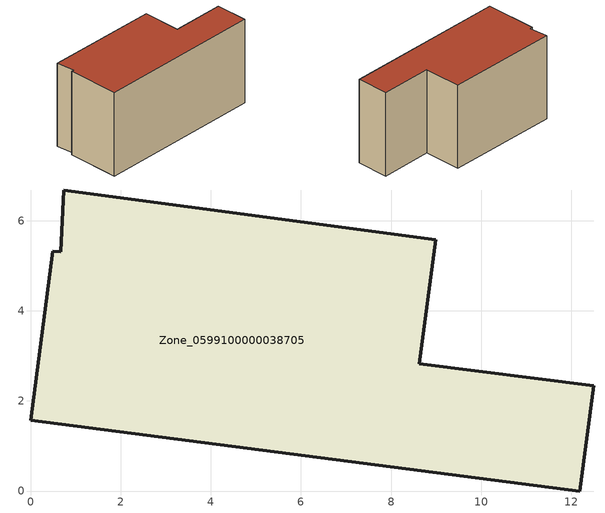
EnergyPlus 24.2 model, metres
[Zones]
Zone_0599100000038705
 floor ground (C_G): 0.73,6.68 9,5.58 8.63,2.83 12.5,2.34 12.19,0 0,1.57 0.48,5.33 0.67,5.32 z0
 wall outside (C_F): 12.19,0 12.5,2.34 8.63,2.83 9,5.58 0.73,6.68 0.67,5.32 0.48,5.33 0,1.57 12.19,0 z0:6.36
 roof outside (C_R): 9,5.58 0.73,6.68 0.67,5.32 0.48,5.33 0,1.57 12.19,0 12.5,2.34 8.63,2.83 z6.36
[BUILDING]
Pand.0599100000038705: North Axis=0; Terrain=City; Loads Convergence Tolerance Value=0.04; Temperature Convergence Tolerance Value=0.4; Solar Distribution=FullExterior; Maximum Number of Warmup Days=25; Minimum Number of Warmup Days=1
[Site:Location]
Rotterdam.The.Hague.AP_ZH_NLD Design_Conditions: Latitude=51.96; Longitude=4.45; Time Zone=1; Elevation=-4.5
[SITE:GROUNDTEMPERATURE:BUILDINGSURFACE]
18, 18, 18, 18, 18, 18, 18, 18, 18, 18, 18, 18
[MATERIAL] Thermal Absorptance=0.9; Solar Absorptance=0.7; Visible Absorptance=0.7
Name | Roughness | Thickness | Conductivity | Density | Specific Heat
G.TI.1946 | MediumSmooth | 0.15 | 1 | 540 | 1210
F.TI.1946 | Rough | 0.3 | 0.857143 | 1920 | 840
R.TI.1946 | MediumRough | 0.2 | 0.1 | 1500 | 1000
[CONSTRUCTION]
C_G: G.TI.1946
C_F: F.TI.1946
C_R: R.TI.1946
[ZONE]
Zone_0599100000038705: Type=1; Multiplier=1; Ceiling Height=Autocalculate; Volume=Autocalculate; Floor Area=autocalculate; Part of Total Floor Area=Yes
[ZONEINFILTRATION:DESIGNFLOWRATE]
Infil_Zone_0599100000038705: Zone or ZoneList or Space or SpaceList=Zone_0599100000038705; Schedule=AlwaysOn; Design Flow Rate Calculation Method=Flow/Area; Flow Rate per Floor Area=0.003; Constant Term Coefficient=1; Temperature Term Coefficient=0; Velocity Term Coefficient=0; Velocity Squared Term Coefficient=0
[HVACTEMPLATE:ZONE:IDEALLOADSAIRSYSTEM]
Zone_0599100000038705: Maximum Heating Supply Air Temperature=50; Minimum Cooling Supply Air Temperature=13; Maximum Heating Supply Air Humidity Ratio=0.0156; Minimum Cooling Supply Air Humidity Ratio=0.0077; Heating Limit=NoLimit; Cooling Limit=NoLimit; Dehumidification Control Type=ConstantSensibleHeatRatio; Cooling Sensible Heat Ratio=0.7; Dehumidification Setpoint=60; Humidification Control Type=None; Humidification Setpoint=30; Outdoor Air Method=None; Outdoor Air Flow Rate per Person=0.00944; Outdoor Air Flow Rate per Zone Floor Area=0; Outdoor Air Flow Rate per Zone=0; Demand Controlled Ventilation Type=None; Outdoor Air Economizer Type=NoEconomizer; Heat Recovery Type=None; Sensible Heat Recovery Effectiveness=0.7; Latent Heat Recovery Effectiveness=0.65
[ZONECONTROL:THERMOSTAT]
ThermostatControl_Zone_0599100000038705: Zone or ZoneList=Zone_0599100000038705; Control Type Schedule=DualSetpointControlType; Control 1=Thermostat_Zone_0599100000038705; Temperature Difference Between Cutout And Setpoint=0
[THERMOSTATSETPOINT:DUALSETPOINT]
Thermostat_Zone_0599100000038705: Heating Setpoint Temperature Schedule=HeatingSetpoint_Zone_0599100000038705; Cooling Setpoint Temperature Schedule=CoolingSetpoint_Zone_0599100000038705
[SCHEDULE:COMPACT]
HeatingSetpoint_Zone_0599100000038705: Through: 12/31, For: AllDays, Until: 24:00, 21
CoolingSetpoint_Zone_0599100000038705: Through: 12/31, For: AllDays, Until: 24:00, 24
DualSetpointControlType: Through: 12/31, For: AllDays, Until: 24:00, 4
AlwaysOn: Through: 12/31, For: AllDays, Until: 24:00, 1
